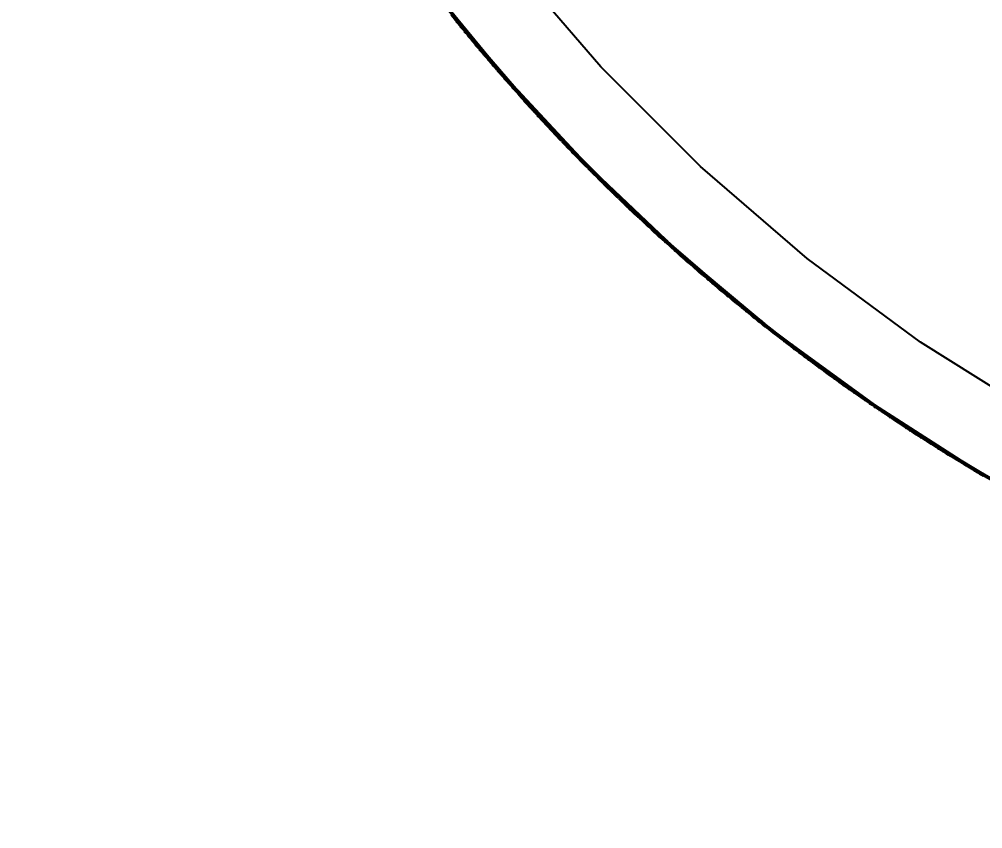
# Model space of a CAD drawing. Header units: millimetres. Extents: x 0 to 420, y 0 to 297.
# Drawn here: x 189.5 to 191.955, y 261.795 to 263.856 of the extents above; entities that cross this region are included whole.
import ezdxf

# ---------------------------------------------------------------- set-up
doc = ezdxf.new("R2010")
doc.units = ezdxf.units.MM
doc.linetypes.add('DASHED', pattern=[1.524, 1.27, -0.254])
for name, color, linetype, lineweight in [('DIM', 3, 'CONTINUOUS', 18), ('HIDDEN', 8, 'DASHED', 25), ('VISIBLE', 7, 'CONTINUOUS', 50)]:
    doc.layers.add(name, color=color, linetype=linetype, lineweight=lineweight)
doc.styles.add('CJK', font='NotoSansCJK-Regular.ttc')
doc.dimstyles.new('GB', dxfattribs={"dimtxt": 2.8, "dimasz": 2.2, "dimexe": 1.5, "dimexo": 1, "dimgap": 0.6, "dimtad": 1, "dimlfac": 100, "dimzin": 12, "dimdsep": 46, "dimtxsty": 'CJK', "dimcen": 2.5, "dimazin": 3, "dimtfac": 0.5, "dimtmove": 2, "dimatfit": 3})

msp = doc.modelspace()

# ---------------------------------------------------------------- linework, layer by layer
at = {"layer": 'HIDDEN'}
for points in [[(190.61345, 263.85441), (190.42242, 264.10632)], [(190.61673, 263.85035), (190.42544, 264.10207)], [(190.61366, 263.85425), (190.42742, 264.09963)], [(190.62061, 263.84559), (190.429, 264.09707)], [(190.62449, 263.84081), (190.43258, 264.09206)], [(190.62402, 263.84149), (190.43694, 264.08631)], [(190.63169, 263.83201), (190.43921, 264.08282)], [(190.63433, 263.82889), (190.44276, 264.07787)], [(190.63559, 263.82725), (190.4428, 264.07782)], [(190.64281, 263.81847), (190.44945, 264.06861)], [(190.64485, 263.8161), (190.45237, 264.06458)], [(190.64672, 263.81373), (190.45305, 264.06362)], [(190.6177, 263.84957), (190.45448, 264.0635)], [(190.62806, 263.83684), (190.45914, 264.05676)], [(190.65398, 263.80498), (190.45974, 264.05444)], [(190.65524, 263.80356), (190.46203, 264.0513)], [(190.65791, 263.80025), (190.46337, 264.04947)], [(190.63835, 263.82429), (190.46388, 264.04989)], [(190.64894, 263.81145), (190.46848, 264.04322)], [(190.6652, 263.79152), (190.47009, 264.0403)], [(190.66571, 263.791), (190.47172, 264.03808)], [(190.65932, 263.79895), (190.47319, 264.03639)], [(190.66914, 263.78681), (190.47373, 264.03534)], [(190.67309, 263.78211), (190.47737, 264.0304)], [(190.67645, 263.77812), (190.48047, 264.0262)], [(190.67629, 263.77841), (190.48146, 264.02488)], [(190.67379, 263.78138), (190.48296, 264.02318)], [(190.68041, 263.77343), (190.48413, 264.02127)], [(190.68439, 263.76873), (190.4878, 264.01633)], [(190.68436, 263.76886), (190.49271, 264.01007)], [(190.69175, 263.76006), (190.4946, 264.00722)], [(190.69574, 263.75537), (190.49828, 264.00229)], [(190.69492, 263.75642), (190.50254, 263.99694)], [(190.70312, 263.74673), (190.5051, 263.9932)], [(190.63799, 263.8266), (190.50596, 263.99417)], [(190.98135, 263.73516), (190.74721, 264.00724)], [(190.98135, 263.73516), (190.74721, 264.00724)], [(190.7057, 263.74382), (190.50855, 263.98863)], [(190.70712, 263.74206), (190.5088, 263.98829)], [(190.67794, 263.77675), (190.51066, 263.98762)], [(190.68849, 263.76429), (190.51547, 263.98093)], [(190.71454, 263.73346), (190.51567, 263.97923)], [(190.71631, 263.7315), (190.51846, 263.97554)], [(190.71856, 263.7288), (190.51939, 263.97432)], [(190.69905, 263.75188), (190.52031, 263.97419)], [(190.70987, 263.73926), (190.52504, 263.96761)], [(190.72601, 263.72021), (190.52628, 263.96528)], [(190.72706, 263.71909), (190.5284, 263.9625)], [(190.72046, 263.727), (190.52991, 263.96084)], [(190.73004, 263.71557), (190.53, 263.96039)], [(190.73408, 263.71094), (190.53374, 263.95552)], [(190.73751, 263.70701), (190.53692, 263.95138)], [(190.73783, 263.70676), (190.53839, 263.94949)], [(190.73529, 263.70966), (190.53992, 263.94781)], [(190.74157, 263.7024), (190.54067, 263.94652)], [(190.74563, 263.69778), (190.54443, 263.94165)], [(190.74907, 263.69386), (190.54763, 263.93752)], [(190.74605, 263.69739), (190.54992, 263.93488)], [(190.75315, 263.68925), (190.5514, 263.93266)], [(190.75722, 263.68464), (190.55517, 263.92781)], [(190.75689, 263.6851), (190.55999, 263.92194)], [(190.76476, 263.67614), (190.56216, 263.91885)], [(190.76886, 263.67154), (190.56596, 263.91401)], [(190.80939, 263.62666), (190.56993, 263.90895)], [(190.76789, 263.67272), (190.5701, 263.90905)], [(190.77644, 263.66308), (190.57299, 263.90508)], [(190.73954, 263.70509), (190.57359, 263.90636)], [(190.77875, 263.66059), (190.57631, 263.90086)], [(190.78054, 263.65849), (190.5768, 263.90024)], [(190.75027, 263.69288), (190.57857, 263.89974)], [(190.76112, 263.68062), (190.58352, 263.89317)], [(190.78815, 263.65004), (190.58386, 263.89133)], [(190.78975, 263.64836), (190.58649, 263.88801)], [(190.79227, 263.64548), (190.58767, 263.88651)], [(190.77213, 263.66826), (190.58841, 263.88667)], [(190.83474, 263.59913), (190.59084, 263.88254)], [(190.59084, 263.88254), (190.83374, 263.6003)], [(190.59084, 263.88254), (190.83474, 263.59913)], [(190.78295, 263.65619), (190.59343, 263.88)], [(190.7999, 263.63707), (190.59476, 263.87764)], [(190.80073, 263.63626), (190.59673, 263.87518)], [(190.79408, 263.64385), (190.59829, 263.87354)], [(190.80404, 263.63252), (190.59861, 263.87284)], [(190.80818, 263.62798), (190.60245, 263.86805)], [(190.81171, 263.62413), (190.60573, 263.86397)], [(190.8117, 263.62422), (190.60699, 263.8624)], [(190.80909, 263.62708), (190.60854, 263.86079)], [(190.81586, 263.61959), (190.60959, 263.85919)], [(190.82002, 263.61506), (190.61345, 263.85441)], [(190.82355, 263.61123), (190.61673, 263.85035)], [(190.82022, 263.61494), (190.61885, 263.84805)], [(190.82772, 263.60671), (190.62061, 263.84559)], [(190.8319, 263.60219), (190.62449, 263.84081)], [(190.83141, 263.60282), (190.6292, 263.83535)], [(190.83964, 263.59387), (190.63169, 263.83201)], [(190.84383, 263.58936), (190.63559, 263.82725)], [(190.84248, 263.59091), (190.63958, 263.82269)], [(190.8516, 263.58106), (190.64281, 263.81847)], [(190.8134, 263.62265), (190.64313, 263.82007)], [(190.85579, 263.57657), (190.64672, 263.81373)], [(190.82454, 263.61053), (190.64819, 263.81366)], [(190.85376, 263.57883), (190.65007, 263.81)], [(190.83573, 263.59844), (190.65324, 263.80725)], [(190.86359, 263.5683), (190.65398, 263.80498)], [(190.86781, 263.56384), (190.65791, 263.80025)], [(190.84677, 263.58658), (190.65841, 263.80068)], [(190.86494, 263.56697), (190.66055, 263.79739)], [(190.85816, 263.57443), (190.66343, 263.79432)], [(190.87564, 263.55558), (190.6652, 263.79152)], [(190.86933, 263.5626), (190.66854, 263.78783)], [(190.77175, 263.67047), (190.6686, 263.79088)], [(190.87987, 263.55113), (190.66914, 263.78681)], [(190.87616, 263.55512), (190.66979, 263.78624)], [(190.88411, 263.54668), (190.67309, 263.78211)], [(190.88771, 263.54291), (190.67645, 263.77812)], [(190.88484, 263.54601), (190.67911, 263.77527)], [(190.88754, 263.54319), (190.68034, 263.77371)], [(190.89197, 263.53848), (190.68041, 263.77343)], [(190.89623, 263.53404), (190.68439, 263.76873)], [(190.89622, 263.53415), (190.68968, 263.76279)], [(190.90413, 263.52586), (190.69175, 263.76006)], [(190.9084, 263.52143), (190.69574, 263.75537)], [(190.90753, 263.52242), (190.70031, 263.75031)], [(190.84629, 263.58884), (190.70391, 263.74776)], [(190.91632, 263.51328), (190.70312, 263.74673)], [(190.9206, 263.50887), (190.70712, 263.74206)], [(190.88926, 263.54166), (190.70904, 263.7415)], [(190.91907, 263.51054), (190.71102, 263.73784)], [(190.90062, 263.52985), (190.71424, 263.73515)], [(190.92855, 263.50075), (190.71454, 263.73346)], [(190.93286, 263.49635), (190.71856, 263.7288)], [(190.91192, 263.51816), (190.71952, 263.7287)], [(190.93044, 263.49891), (190.72172, 263.72545)], [(191.23517, 263.48134), (190.98135, 263.73516)], [(191.23517, 263.48134), (190.98135, 263.73516)], [(190.92353, 263.50624), (190.72465, 263.72243)], [(190.94084, 263.48825), (190.72601, 263.72021)], [(190.93489, 263.49465), (190.72991, 263.71601)], [(190.94515, 263.48388), (190.73004, 263.71557)], [(190.94192, 263.48723), (190.73116, 263.71448)], [(190.94947, 263.47951), (190.73408, 263.71094)], [(190.95315, 263.47581), (190.73751, 263.70701)], [(190.95076, 263.47831), (190.74073, 263.70364)], [(190.95749, 263.47146), (190.74157, 263.7024)], [(190.95348, 263.47557), (190.742, 263.7021)], [(190.96183, 263.4671), (190.74563, 263.69778)], [(190.96552, 263.46341), (190.74907, 263.69386)], [(190.96231, 263.46671), (190.75153, 263.69137)], [(190.96988, 263.45907), (190.75315, 263.68925)], [(190.97424, 263.45472), (190.75722, 263.68464)], [(190.97386, 263.45519), (190.7624, 263.67909)], [(190.9823, 263.44672), (190.76476, 263.67614)], [(190.98667, 263.44239), (190.76886, 263.67154)], [(190.98564, 263.4435), (190.77331, 263.66686)], [(190.99477, 263.43442), (190.77644, 263.66308)], [(190.95528, 263.47403), (190.77697, 263.66438)], [(190.99916, 263.4301), (190.78054, 263.65849)], [(190.9668, 263.46249), (190.78233, 263.65812)], [(190.99724, 263.43208), (190.78423, 263.65468)], [(190.97836, 263.45098), (190.78772, 263.65183)], [(191.00729, 263.42215), (190.78815, 263.65004)], [(191.01168, 263.41786), (190.79227, 263.64548)], [(190.99016, 263.43931), (190.793, 263.64567)], [(191.00896, 263.4206), (190.79533, 263.6424)], [(191.00172, 263.42794), (190.79842, 263.63935)], [(191.01983, 263.40994), (190.7999, 263.63707)], [(191.01359, 263.41636), (190.80369, 263.6332)], [(191.02425, 263.40567), (190.80404, 263.63252)], [(191.02071, 263.40919), (190.80498, 263.63169)], [(191.02867, 263.4014), (190.80818, 263.62798)], [(191.06907, 263.36286), (190.80939, 263.62666)], [(191.03243, 263.39778), (190.81171, 263.62413)], [(191.02966, 263.40053), (190.81471, 263.62114)], [(191.03687, 263.39352), (190.81586, 263.61959)], [(191.03241, 263.39789), (190.81609, 263.61954)], [(191.0413, 263.38926), (190.82002, 263.61506)], [(191.04507, 263.38565), (190.82355, 263.61123)], [(191.04149, 263.38917), (190.82581, 263.60907)], [(191.04952, 263.38141), (190.82772, 263.60671)], [(191.05397, 263.37716), (190.8319, 263.60219)], [(191.09914, 263.33473), (190.83474, 263.59913)], [(190.83474, 263.59913), (191.09914, 263.33473)], [(191.05346, 263.37775), (190.83695, 263.59704)], [(190.83779, 263.59608), (191.0961, 263.33777)], [(191.06222, 263.36934), (190.83964, 263.59387)], [(191.06669, 263.36511), (190.84383, 263.58936)], [(191.06525, 263.36656), (190.8481, 263.58507)], [(191.07497, 263.35731), (190.8516, 263.58106)], [(191.03424, 263.39639), (190.85182, 263.58268)], [(191.07944, 263.3531), (190.85579, 263.57657)], [(191.04607, 263.38505), (190.85731, 263.57655)], [(191.07725, 263.35525), (190.85939, 263.57304)], [(191.05805, 263.37364), (190.86273, 263.57049)], [(191.08774, 263.34534), (190.86359, 263.5683)], [(191.09223, 263.34115), (190.86781, 263.56384)], [(191.06981, 263.36251), (190.86831, 263.56426)], [(191.08917, 263.3441), (190.87065, 263.56111)], [(191.08193, 263.35112), (190.87371, 263.55824)], [(191.10056, 263.33341), (190.87564, 263.55558)], [(190.98962, 263.44152), (190.8791, 263.55512)], [(191.09385, 263.33999), (190.8792, 263.55211)], [(191.10508, 263.32924), (190.87987, 263.55113)], [(191.1011, 263.333), (190.88058, 263.55057)], [(191.10959, 263.32506), (190.88411, 263.54668)], [(191.11342, 263.32152), (190.88771, 263.54291)], [(191.11034, 263.32445), (190.89054, 263.54025)], [(191.11324, 263.32179), (190.89187, 263.53878)], [(191.11795, 263.31737), (190.89197, 263.53848)], [(191.12248, 263.31321), (190.89623, 263.53404)], [(191.12249, 263.3133), (190.90189, 263.52845)], [(191.13088, 263.30554), (190.90413, 263.52586)], [(191.13543, 263.3014), (190.9084, 263.52143)], [(191.13451, 263.30231), (190.91327, 263.51668)], [(191.14384, 263.29376), (190.91632, 263.51328)], [(191.06921, 263.36472), (190.91703, 263.51436)], [(191.1484, 263.28963), (190.9206, 263.50887)], [(191.11502, 263.32041), (190.92259, 263.50839)], [(191.14675, 263.29121), (190.92477, 263.50489)], [(191.12715, 263.30928), (190.92816, 263.5024)], [(191.15684, 263.28203), (190.92855, 263.50075)], [(191.16142, 263.27792), (190.93286, 263.49635)], [(191.13914, 263.29836), (190.93385, 263.49629)], [(191.15885, 263.28031), (190.93624, 263.49318)], [(191.15148, 263.28719), (190.93936, 263.49037)], [(191.16989, 263.27033), (190.94084, 263.48825)], [(191.16358, 263.27632), (190.945, 263.48431)], [(191.17448, 263.26624), (190.94515, 263.48388)], [(191.17101, 263.26941), (190.94637, 263.48283)], [(191.17907, 263.26216), (190.94947, 263.47951)], [(191.50725, 263.2472), (191.23517, 263.48134)], [(191.50725, 263.2472), (191.23517, 263.48134)], [(191.18297, 263.25869), (190.95315, 263.47581)], [(191.18042, 263.26105), (190.95656, 263.47266)], [(191.18757, 263.25463), (190.95749, 263.47146)], [(191.18332, 263.25848), (190.95793, 263.4712)], [(191.19218, 263.25055), (190.96183, 263.4671)], [(191.19609, 263.2471), (190.96552, 263.46341)], [(191.19271, 263.25017), (190.96812, 263.46109)], [(191.20072, 263.24304), (190.96988, 263.45907)], [(191.20535, 263.23898), (190.97424, 263.45472)], [(191.20494, 263.23942), (190.97975, 263.44951)], [(191.2139, 263.2315), (190.9823, 263.44672)], [(191.21853, 263.22746), (190.98667, 263.44239)], [(191.21743, 263.22851), (190.99142, 263.43799)], [(191.22712, 263.22002), (190.99477, 263.43442)], [(191.18518, 263.25708), (190.99524, 263.43574)], [(191.23177, 263.21599), (190.99916, 263.4301)], [(191.19746, 263.24624), (191.00096, 263.42986)], [(191.22973, 263.21784), (191.00309, 263.42652)], [(191.20968, 263.23552), (191.00676, 263.42389)], [(191.24039, 263.20857), (191.00729, 263.42215)], [(191.24505, 263.20456), (191.01168, 263.41786)], [(191.22222, 263.2246), (191.01241, 263.41809)], [(191.24213, 263.20715), (191.01496, 263.41495)], [(191.23449, 263.21397), (191.0182, 263.41214)], [(191.25368, 263.19718), (191.01983, 263.40994)], [(191.24704, 263.20319), (191.02385, 263.40633)], [(191.25835, 263.1932), (191.02425, 263.40567)], [(191.2546, 263.19648), (191.02524, 263.4049)], [(191.26304, 263.18921), (191.02867, 263.4014)], [(191.26702, 263.18583), (191.03243, 263.39778)], [(191.26412, 263.18838), (191.03562, 263.39499)], [(191.27172, 263.18186), (191.03687, 263.39352)], [(191.26699, 263.18594), (191.03711, 263.39346)], [(191.27642, 263.17789), (191.0413, 263.38926)], [(191.2804, 263.17452), (191.04507, 263.38565)], [(191.27659, 263.17783), (191.04746, 263.38364)], [(191.28511, 263.17057), (191.04952, 263.38141)], [(191.28982, 263.16661), (191.05397, 263.37716)], [(191.28928, 263.16716), (191.05934, 263.37234)], [(191.29855, 263.15933), (191.06222, 263.36934)], [(191.30328, 263.15539), (191.06669, 263.36511)], [(191.34756, 263.119), (191.06907, 263.36286)], [(191.30175, 263.15674), (191.07122, 263.3611)], [(191.31203, 263.14813), (191.07497, 263.35731)], [(191.26894, 263.18454), (191.07509, 263.35894)], [(191.31676, 263.14422), (191.07944, 263.3531)], [(191.28141, 263.17401), (191.081, 263.35313)], [(191.31441, 263.14624), (191.08328, 263.34978)], [(191.29413, 263.16335), (191.08678, 263.34745)], [(191.32553, 263.13699), (191.08774, 263.34534)], [(191.33028, 263.1331), (191.09223, 263.34115)], [(191.30657, 263.15298), (191.09273, 263.34159)], [(191.32703, 263.13585), (191.09527, 263.33859)], [(191.31937, 263.14239), (191.0985, 263.33592)], [(191.38255, 263.09084), (191.09914, 263.33473)], [(191.09914, 263.33473), (191.38255, 263.09084)], [(191.09942, 263.33449), (191.37981, 263.0932)], [(191.33908, 263.1259), (191.10056, 263.33341)], [(191.2215, 263.2268), (191.1041, 263.33313)], [(191.33199, 263.13203), (191.10435, 263.33017)], [(191.34385, 263.12202), (191.10508, 263.32924)], [(191.33963, 263.12553), (191.10584, 263.3287)], [(191.34862, 263.11814), (191.10959, 263.32506)], [(191.35267, 263.11485), (191.11342, 263.32152)], [(191.34939, 263.11759), (191.1164, 263.31905)], [(191.35249, 263.11508), (191.11781, 263.31768)], [(191.35745, 263.11099), (191.11795, 263.31737)], [(191.36224, 263.10712), (191.12248, 263.31321)], [(191.36225, 263.10719), (191.12848, 263.30799)], [(191.3711, 263.1), (191.13088, 263.30554)], [(191.3759, 263.09615), (191.13543, 263.3014)], [(191.37494, 263.097), (191.14057, 263.29698)], [(191.38479, 263.08906), (191.14384, 263.29376)], [(191.30586, 263.15513), (191.14449, 263.29488)], [(191.38959, 263.08523), (191.1484, 263.28963)], [(191.3543, 263.11386), (191.15045, 263.28924)], [(191.38782, 263.08672), (191.15282, 263.2859)], [(191.36716, 263.10348), (191.15636, 263.28364)], [(191.3985, 263.07817), (191.15684, 263.28203)], [(191.40332, 263.07436), (191.16142, 263.27792)], [(191.37981, 263.09335), (191.16244, 263.27789)], [(191.40061, 263.07658), (191.16502, 263.27495)], [(191.39282, 263.08299), (191.16831, 263.27233)], [(191.41226, 263.06733), (191.16989, 263.27033)], [(191.40561, 263.07288), (191.17429, 263.26667)], [(191.4171, 263.06354), (191.17448, 263.26624)], [(191.41342, 263.0665), (191.17578, 263.26525)], [(191.42194, 263.05975), (191.17907, 263.26216)], [(191.42605, 263.05654), (191.18297, 263.25869)], [(191.42334, 263.05874), (191.18656, 263.25578)], [(191.4309, 263.05277), (191.18757, 263.25463)], [(191.42642, 263.05634), (191.18801, 263.25441)], [(191.43576, 263.04899), (191.19218, 263.25055)], [(191.43988, 263.0458), (191.19609, 263.2471)], [(191.43634, 263.04863), (191.19884, 263.24495)], [(191.44475, 263.04204), (191.20072, 263.24304)], [(191.44963, 263.03828), (191.20535, 263.23898)], [(191.44921, 263.03868), (191.21116, 263.23414)], [(191.79606, 263.03405), (191.50725, 263.2472)], [(191.79606, 263.03405), (191.50725, 263.2472)], [(191.45864, 263.03135), (191.2139, 263.2315)], [(191.46352, 263.02761), (191.21853, 263.22746)], [(191.46234, 263.0286), (191.22357, 263.22335)], [(191.47256, 263.02073), (191.22712, 263.22002)], [(191.42833, 263.05509), (191.22752, 263.22135)], [(191.47745, 263.01701), (191.23177, 263.21599)], [(191.44132, 263.04501), (191.23357, 263.21587)], [(191.47529, 263.01872), (191.23595, 263.21264)], [(191.45416, 263.03511), (191.23977, 263.21026)], [(191.48652, 263.01014), (191.24039, 263.20857)], [(191.49142, 263.00644), (191.24505, 263.20456)], [(191.46738, 263.02499), (191.24576, 263.20483)], [(191.48831, 263.00886), (191.24852, 263.20184)], [(191.48033, 263.01514), (191.25189, 263.19928)], [(191.5005, 262.99961), (191.25368, 263.19718)], [(191.49349, 263.0052), (191.25791, 263.19383)], [(191.50542, 262.99593), (191.25835, 263.1932)], [(191.50148, 262.99897), (191.25938, 263.1925)], [(191.51035, 262.99225), (191.26304, 263.18921)], [(191.51454, 262.98914), (191.26702, 263.18583)], [(191.51151, 262.99147), (191.27037, 263.18325)], [(191.51948, 262.98547), (191.27172, 263.18186)], [(191.5145, 262.98924), (191.27197, 263.18182)], [(191.52442, 262.9818), (191.27642, 263.17789)], [(191.52861, 262.97869), (191.2804, 263.17452)], [(191.52459, 262.98175), (191.28291, 263.17267)], [(191.53356, 262.97504), (191.28511, 263.17057)], [(191.53851, 262.97139), (191.28982, 263.16661)], [(191.53793, 262.9719), (191.29549, 263.16214)], [(191.54768, 262.96468), (191.29855, 263.15933)], [(191.55264, 262.96105), (191.30328, 263.15539)], [(191.55104, 262.9623), (191.30807, 263.15166)], [(191.56184, 262.95436), (191.31203, 263.14813)], [(191.51655, 262.98795), (191.31207, 263.14975)], [(191.56681, 262.95075), (191.31676, 263.14422)], [(191.52963, 262.97826), (191.31836, 263.1443)], [(191.5643, 262.95264), (191.32083, 263.14111)], [(191.54302, 262.9684), (191.32447, 263.13901)], [(191.57601, 262.94409), (191.32553, 263.13699)], [(191.581, 262.94051), (191.33028, 263.1331)], [(191.55611, 262.95883), (191.33077, 263.13356)], [(191.57759, 262.94304), (191.3335, 263.13071)], [(191.56952, 262.9491), (191.33688, 263.12826)], [(191.59024, 262.93388), (191.33908, 263.1259)], [(191.46648, 263.02717), (191.3427, 263.12578)], [(191.5828, 262.93953), (191.34306, 263.12291)], [(191.59525, 262.9303), (191.34385, 263.12202)], [(191.59081, 262.93355), (191.34467, 263.12152)], [(191.64333, 262.8964), (191.34756, 263.119)], [(191.60026, 262.92673), (191.34862, 263.11814)], [(191.6045, 262.9237), (191.35267, 263.11485)], [(191.60103, 262.92626), (191.3558, 263.11257)], [(191.60432, 262.92392), (191.35728, 263.11129)], [(191.60952, 262.92015), (191.35745, 263.11099)], [(191.61454, 262.91659), (191.36224, 263.10712)], [(191.61456, 262.91666), (191.36856, 263.10229)], [(191.62384, 262.91005), (191.3711, 263.1)], [(191.62887, 262.90651), (191.3759, 263.09615)], [(191.62787, 262.90729), (191.38132, 263.09207)], [(191.6834, 262.8688), (191.38255, 263.09084)], [(191.38255, 263.09084), (191.6834, 262.8688)], [(191.38419, 263.08963), (191.68295, 262.86914)], [(191.63819, 262.89999), (191.38479, 263.08906)], [(191.55528, 262.96091), (191.38536, 263.09022)], [(191.64322, 262.89648), (191.38959, 263.08523)], [(191.60616, 262.92284), (191.39171, 263.08493)], [(191.64133, 262.89787), (191.39427, 263.08177)], [(191.6197, 262.91327), (191.39795, 263.07973)], [(191.65255, 262.89), (191.3985, 263.07817)], [(191.65761, 262.8865), (191.40332, 263.07436)], [(191.63296, 262.90395), (191.40436, 263.07438)], [(191.65477, 262.88855), (191.40714, 263.0716)], [(191.64658, 262.89445), (191.41058, 263.0692)], [(191.66697, 262.88005), (191.41226, 263.06733)], [(191.66001, 262.88515), (191.41688, 263.06395)], [(191.67204, 262.87657), (191.4171, 263.06354)], [(191.66816, 262.8793), (191.41849, 263.06261)], [(191.67711, 262.87309), (191.42194, 263.05975)], [(191.68142, 262.87015), (191.42605, 263.05654)], [(191.67855, 262.87219), (191.4298, 263.05386)], [(191.6865, 262.86669), (191.4309, 263.05277)], [(191.68182, 262.86996), (191.43134, 263.05259)], [(191.69159, 262.86323), (191.43576, 263.04899)], [(191.6959, 262.86031), (191.43988, 263.0458)], [(191.69221, 262.86289), (191.44276, 263.04382)], [(191.701, 262.85686), (191.44475, 263.04204)], [(191.7061, 262.85341), (191.44963, 263.03828)], [(191.70567, 262.85378), (191.45572, 263.03383)], [(191.71554, 262.84707), (191.45864, 263.03135)], [(191.72064, 262.84365), (191.46352, 263.02761)], [(191.71938, 262.84457), (191.46882, 263.02382)], [(191.73009, 262.83735), (191.47256, 263.02073)], [(191.68375, 262.86887), (191.47289, 263.02207)], [(191.73521, 262.83395), (191.47745, 263.01701)], [(191.69741, 262.85959), (191.47925, 263.017)], [(191.73295, 262.83553), (191.48187, 263.0139)], [(191.71083, 262.85053), (191.48579, 263.01179)], [(192.1, 262.84307), (191.79606, 263.03405)], [(192.1, 262.84307), (191.79606, 263.03405)], [(191.7447, 262.82767), (191.48652, 263.01014)], [(191.74983, 262.82428), (191.49142, 263.00644)], [(191.72466, 262.84127), (191.49211, 263.00676)], [(191.74655, 262.82652), (191.49509, 263.00393)], [(191.73823, 262.83225), (191.49856, 263.00162)], [(191.75932, 262.81804), (191.5005, 262.99961)], [(191.75195, 262.82319), (191.50492, 262.99655)], [(191.76446, 262.81468), (191.50542, 262.99593)], [(191.76034, 262.81746), (191.50648, 262.99531)], [(191.76962, 262.81132), (191.51035, 262.99225)], [(191.77399, 262.80847), (191.51454, 262.98914)], [(191.77085, 262.8106), (191.51805, 262.98677)], [(191.77915, 262.80512), (191.51948, 262.98547)], [(191.77396, 262.80857), (191.51972, 262.98544)], [(191.78432, 262.80177), (191.52442, 262.9818)], [(191.78869, 262.79894), (191.52861, 262.97869)], [(191.78451, 262.80173), (191.53121, 262.97702)], [(191.79387, 262.79561), (191.53356, 262.97504)], [(191.79904, 262.79228), (191.53851, 262.97139)], [(191.79841, 262.79276), (191.54446, 262.96727)], [(191.80861, 262.78616), (191.54768, 262.96468)], [(191.81379, 262.78285), (191.55264, 262.96105)], [(191.81212, 262.78399), (191.55769, 262.95761)], [(191.7761, 262.8074), (191.56179, 262.95596)], [(191.82339, 262.77675), (191.56184, 262.95436)], [(191.82858, 262.77347), (191.56681, 262.95075)], [(191.78973, 262.79858), (191.56844, 262.9509)], [(191.82592, 262.77522), (191.5711, 262.94788)], [(191.80373, 262.78958), (191.57486, 262.94601)], [(191.83819, 262.7674), (191.57601, 262.94409)], [(191.8434, 262.76414), (191.581, 262.94051)], [(191.81743, 262.78084), (191.58146, 262.94099)], [(191.83983, 262.76646), (191.58439, 262.93832)], [(191.83138, 262.772), (191.58791, 262.93609)], [(191.85303, 262.75811), (191.59024, 262.93388)], [(191.72359, 262.84343), (191.59395, 262.93392)], [(191.84526, 262.76327), (191.5944, 262.93114)], [(191.85826, 262.75486), (191.59525, 262.9303)], [(191.85362, 262.75782), (191.59611, 262.92985)], [(191.86349, 262.75161), (191.60026, 262.92673)], [(191.86791, 262.74886), (191.6045, 262.9237)], [(191.86428, 262.75119), (191.60777, 262.92163)], [(191.86771, 262.74906), (191.60932, 262.92045)], [(191.87315, 262.74563), (191.60952, 262.92015)], [(191.87838, 262.74239), (191.61454, 262.91659)], [(191.8784, 262.74246), (191.62116, 262.91217)], [(191.88807, 262.73646), (191.62384, 262.91005)], [(191.89331, 262.73324), (191.62887, 262.90651)], [(191.89227, 262.73396), (191.63454, 262.90277)], [(191.90303, 262.72732), (191.63819, 262.89999)], [(191.81648, 262.78285), (191.63869, 262.90119)], [(191.90827, 262.72413), (191.64322, 262.89648)], [(191.95476, 262.6963), (191.64333, 262.8964)], [(191.8696, 262.74811), (191.64541, 262.89628)], [(191.90626, 262.72543), (191.64814, 262.8933)], [(191.88375, 262.7394), (191.65194, 262.8915)], [(191.918, 262.71825), (191.65255, 262.89)], [(191.92326, 262.71509), (191.65761, 262.8865)], [(191.89759, 262.73093), (191.65866, 262.88658)], [(191.9203, 262.71695), (191.66161, 262.88397)], [(191.91175, 262.72233), (191.6652, 262.8818)], [(191.93301, 262.70924), (191.66697, 262.88005)], [(191.92577, 262.71388), (191.6718, 262.87697)], [(191.9383, 262.70609), (191.67204, 262.87657)], [(191.93424, 262.70858), (191.67351, 262.87572)], [(191.94358, 262.70294), (191.67711, 262.87309)], [(191.94806, 262.70027), (191.68142, 262.87015)], [(192, 262.66987), (191.6834, 262.8688)], [(191.6834, 262.8688), (192, 262.66987)], [(191.68377, 262.86857), (191.99995, 262.6699)], [(191.94504, 262.70214), (191.68533, 262.86772)], [(191.95335, 262.69714), (191.6865, 262.86669)], [(191.94848, 262.7001), (191.68693, 262.86656)], [(191.95864, 262.694), (191.69159, 262.86323)], [(191.96314, 262.69136), (191.6959, 262.86031)], [(191.9593, 262.6937), (191.6989, 262.85851)], [(191.96844, 262.68825), (191.701, 262.85686)], [(191.97375, 262.68513), (191.7061, 262.85341)], [(191.97331, 262.68546), (191.71247, 262.84936)], [(191.98357, 262.6794), (191.71554, 262.84707)], [(191.98888, 262.6763), (191.72064, 262.84365)], [(191.98753, 262.67716), (191.7262, 262.84018)], [(191.99871, 262.67061), (191.73009, 262.83735)], [(191.95043, 262.69916), (191.73035, 262.8387)], [(192.00403, 262.66754), (191.73521, 262.83395)], [(191.9647, 262.69073), (191.737, 262.83406)], [(192.00167, 262.66898), (191.73986, 262.8311)], [(191.97867, 262.68254), (191.74386, 262.82927)], [(192.01389, 262.66188), (191.7447, 262.82767)], [(192.01923, 262.65882), (191.74983, 262.82428)], [(191.99304, 262.67418), (191.75048, 262.82465)], [(192.01579, 262.66086), (191.75365, 262.822)], [(192.00718, 262.66603), (191.75721, 262.81995)], [(192.0291, 262.65319), (191.75932, 262.81804)], [(192.02139, 262.65788), (191.76391, 262.81527)], [(192.03445, 262.65016), (191.76446, 262.81468)], [(192.03016, 262.65267), (191.76554, 262.81414)], [(192.0398, 262.64713), (191.76962, 262.81132)], [(192.04434, 262.64457), (191.77399, 262.80847)], [(192.04109, 262.64648), (191.77764, 262.80634)], [(192.04971, 262.64155), (191.77915, 262.80512)], [(192.04433, 262.64465), (191.77939, 262.80512)], [(192.05507, 262.63854), (191.78432, 262.80177)], [(192.05962, 262.63599), (191.78869, 262.79894)], [(192.05528, 262.63849), (191.79137, 262.79744)], [(192.065, 262.63299), (191.79387, 262.79561)], [(192.07036, 262.62999), (191.79904, 262.79228)], [(192.06969, 262.63044), (191.80526, 262.78853)], [(192.0803, 262.62449), (191.80861, 262.78616)], [(192.08568, 262.62152), (191.81379, 262.78285)], [(192.08395, 262.62255), (191.81908, 262.77972)], [(192.04654, 262.64362), (191.82326, 262.77834)], [(192.09565, 262.61604), (191.82339, 262.77675)], [(192.10104, 262.61308), (191.82858, 262.77347)], [(192.06068, 262.63569), (191.83023, 262.7737)], [(192.09824, 262.61468), (191.83307, 262.77086)], [(192.07522, 262.62759), (191.83695, 262.76923)], [(192.11101, 262.60764), (191.83819, 262.7674)], [(192.11641, 262.60471), (191.8434, 262.76414)], [(192.08947, 262.61972), (191.84382, 262.76466)], [(192.11271, 262.60679), (191.84692, 262.76216)], [(192.10391, 262.61181), (191.85058, 262.76016)], [(192.12641, 262.59931), (191.85303, 262.75811)], [(191.99178, 262.67629), (191.85683, 262.75833)], [(192.11834, 262.60396), (191.85736, 262.75565)], [(192.13183, 262.59639), (191.85826, 262.75486)], [(192.12703, 262.59904), (191.85914, 262.75446)], [(192.13725, 262.59348), (191.86349, 262.75161)], [(192.14185, 262.59101), (191.86791, 262.74886)], [(192.13808, 262.5931), (191.87129, 262.747)], [(192.1416, 262.59121), (191.87293, 262.74592)], [(192.14728, 262.58811), (191.87315, 262.74563)], [(192.1527, 262.58522), (191.87838, 262.74239)], [(192.1527, 262.5853), (191.88527, 262.73839)], [(192.16274, 262.5799), (191.88807, 262.73646)], [(192.16818, 262.57703), (191.89331, 262.73324)], [(192.16709, 262.57768), (191.89924, 262.72985)], [(192.17825, 262.57174), (191.90303, 262.72732)], [(192.08841, 262.62166), (191.90347, 262.72854)], [(192.18369, 262.56889), (191.90827, 262.72413)], [(192.14356, 262.59038), (191.91051, 262.72405)], [(192.18156, 262.57007), (191.91341, 262.72125)], [(192.15825, 262.58256), (191.91732, 262.71969)], [(192.19376, 262.56363), (191.918, 262.71825)], [(192.19921, 262.56081), (191.92326, 262.71509)], [(192.17262, 262.57498), (191.92431, 262.71523)], [(192.19615, 262.56247), (191.92744, 262.71281)], [(192.18725, 262.56731), (191.93115, 262.71087)], [(192.20932, 262.55559), (191.93301, 262.70924)], [(192.20181, 262.55975), (191.93802, 262.70647)], [(192.21479, 262.55277), (191.9383, 262.70609)], [(192.21059, 262.555), (191.93982, 262.70532)], [(192.22026, 262.54996), (191.94358, 262.70294)], [(192.2249, 262.54758), (191.94806, 262.70027)], [(192.22176, 262.54926), (191.95212, 262.69809)], [(192.23038, 262.54479), (191.95335, 262.69714)], [(192.22534, 262.54744), (191.95377, 262.69704)]]:
    msp.add_lwpolyline(points, dxfattribs=at)
at = {"layer": 'VISIBLE'}
for points in [[(190.73386, 263.71119), (190.53354, 263.95578)], [(190.6686, 263.79088), (190.60201, 263.86859)], [(190.61231, 263.85581), (190.60731, 263.86241)], [(190.64313, 263.82007), (190.61231, 263.85581)], [(190.61481, 263.85273), (190.61366, 263.85425)], [(190.61885, 263.84805), (190.61481, 263.85273)], [(190.62265, 263.84307), (190.6177, 263.84957)], [(190.64819, 263.81366), (190.62265, 263.84307)], [(190.62517, 263.84), (190.62402, 263.84149)], [(190.6292, 263.83535), (190.62517, 263.84)], [(190.63304, 263.83036), (190.62806, 263.83684)], [(190.65324, 263.80725), (190.63304, 263.83036)], [(190.63555, 263.82729), (190.63433, 263.82889)], [(190.63958, 263.82269), (190.63555, 263.82729)], [(190.6724, 263.78293), (190.63799, 263.8266)], [(190.64345, 263.81769), (190.63835, 263.82429)], [(190.65841, 263.80068), (190.64345, 263.81769)], [(190.64598, 263.81463), (190.64485, 263.8161)], [(190.65007, 263.81), (190.64598, 263.81463)], [(190.65392, 263.80506), (190.64894, 263.81145)], [(190.66343, 263.79432), (190.65392, 263.80506)], [(190.65646, 263.802), (190.65524, 263.80356)], [(190.66055, 263.79739), (190.65646, 263.802)], [(190.66442, 263.79245), (190.65932, 263.79895)], [(190.66854, 263.78783), (190.66442, 263.79245)], [(190.66696, 263.78941), (190.66571, 263.791)], [(190.66979, 263.78624), (190.66696, 263.78941)], [(190.70391, 263.74776), (190.6724, 263.78293)], [(190.67496, 263.7799), (190.67379, 263.78138)], [(190.67911, 263.77527), (190.67496, 263.7799)], [(190.67752, 263.77685), (190.67629, 263.77841)], [(190.68034, 263.77371), (190.67752, 263.77685)], [(190.68298, 263.77039), (190.67794, 263.77675)], [(190.70904, 263.7415), (190.68298, 263.77039)], [(190.68556, 263.76736), (190.68436, 263.76886)], [(190.68968, 263.76279), (190.68556, 263.76736)], [(190.69361, 263.75787), (190.68849, 263.76429)], [(190.71424, 263.73515), (190.69361, 263.75787)], [(190.69618, 263.75485), (190.69492, 263.75642)], [(190.70031, 263.75031), (190.69618, 263.75485)], [(190.70426, 263.7454), (190.69905, 263.75188)], [(190.71952, 263.7287), (190.70426, 263.7454)], [(190.70685, 263.74239), (190.7057, 263.74382)], [(190.71102, 263.73784), (190.70685, 263.74239)], [(190.71497, 263.73296), (190.70987, 263.73926)], [(190.72465, 263.72243), (190.71497, 263.73296)], [(190.71757, 263.72995), (190.71631, 263.7315)], [(190.72172, 263.72545), (190.71757, 263.72995)], [(190.7257, 263.72056), (190.72046, 263.727)], [(190.72991, 263.71601), (190.7257, 263.72056)], [(190.7283, 263.71757), (190.72706, 263.71909)], [(190.73116, 263.71448), (190.7283, 263.71757)], [(190.94925, 263.47974), (190.73386, 263.71119)], [(190.73648, 263.70821), (190.73529, 263.70966)], [(190.74073, 263.70364), (190.73648, 263.70821)], [(190.7391, 263.70521), (190.73783, 263.70676)], [(190.742, 263.7021), (190.7391, 263.70521)], [(190.74468, 263.69886), (190.73954, 263.70509)], [(190.77697, 263.66438), (190.74468, 263.69886)], [(190.74731, 263.69587), (190.74605, 263.69739)], [(190.75153, 263.69137), (190.74731, 263.69587)], [(190.75553, 263.68654), (190.75027, 263.69288)], [(190.78233, 263.65812), (190.75553, 263.68654)], [(190.75816, 263.68357), (190.75689, 263.6851)], [(190.7624, 263.67909), (190.75816, 263.68357)], [(190.76642, 263.67427), (190.76112, 263.68062)], [(190.78772, 263.65183), (190.76642, 263.67427)], [(190.76907, 263.67131), (190.76789, 263.67272)], [(190.77331, 263.66686), (190.76907, 263.67131)], [(190.80771, 263.6285), (190.77175, 263.67047)], [(190.77736, 263.66204), (190.77213, 263.66826)], [(190.793, 263.64567), (190.77736, 263.66204)], [(190.78002, 263.65908), (190.77875, 263.66059)], [(190.78423, 263.65468), (190.78002, 263.65908)], [(190.78833, 263.64984), (190.78295, 263.65619)], [(190.79842, 263.63935), (190.78833, 263.64984)], [(190.79099, 263.6469), (190.78975, 263.64836)], [(190.79533, 263.6424), (190.79099, 263.6469)], [(190.79934, 263.63769), (190.79408, 263.64385)], [(190.80369, 263.6332), (190.79934, 263.63769)], [(190.80202, 263.63475), (190.80073, 263.63626)], [(190.80498, 263.63169), (190.80202, 263.63475)], [(190.8791, 263.55512), (190.80771, 263.6285)], [(190.8104, 263.62556), (190.80909, 263.62708)], [(190.81471, 263.62114), (190.8104, 263.62556)], [(190.81307, 263.62263), (190.8117, 263.62422)], [(190.81609, 263.61954), (190.81307, 263.62263)], [(190.8188, 263.61639), (190.8134, 263.62265)], [(190.85182, 263.58268), (190.8188, 263.61639)], [(190.82149, 263.61348), (190.82022, 263.61494)], [(190.82581, 263.60907), (190.82149, 263.61348)], [(190.82992, 263.60433), (190.82454, 263.61053)], [(190.85731, 263.57655), (190.82992, 263.60433)], [(190.83263, 263.60142), (190.83141, 263.60282)], [(190.83695, 263.59704), (190.83263, 263.60142)], [(190.83374, 263.6003), (190.83474, 263.59913)], [(190.83474, 263.59913), (190.83779, 263.59608)], [(190.84109, 263.59231), (190.83573, 263.59844)], [(190.86273, 263.57049), (190.84109, 263.59231)], [(190.8438, 263.5894), (190.84248, 263.59091)], [(190.8481, 263.58507), (190.8438, 263.5894)], [(190.88338, 263.54745), (190.84629, 263.58884)], [(190.85228, 263.58031), (190.84677, 263.58658)], [(190.86831, 263.56426), (190.85228, 263.58031)], [(190.855, 263.57743), (190.85376, 263.57883)], [(190.85939, 263.57304), (190.855, 263.57743)], [(190.86352, 263.56837), (190.85816, 263.57443)], [(190.87371, 263.55824), (190.86352, 263.56837)], [(190.86626, 263.56548), (190.86494, 263.56697)], [(190.87065, 263.56111), (190.86626, 263.56548)], [(190.87481, 263.55646), (190.86933, 263.5626)], [(190.8792, 263.55211), (190.87481, 263.55646)], [(190.87753, 263.55358), (190.87616, 263.55512)], [(190.88058, 263.55057), (190.87753, 263.55358)], [(190.91703, 263.51436), (190.88338, 263.54745)], [(190.88612, 263.54459), (190.88484, 263.54601)], [(190.89054, 263.54025), (190.88612, 263.54459)], [(190.88887, 263.54172), (190.88754, 263.54319)], [(190.89187, 263.53878), (190.88887, 263.54172)], [(190.89473, 263.53561), (190.88926, 263.54166)], [(190.92259, 263.50839), (190.89473, 263.53561)], [(190.89749, 263.53275), (190.89622, 263.53415)], [(190.90189, 263.52845), (190.89749, 263.53275)], [(190.90612, 263.52379), (190.90062, 263.52985)], [(190.92816, 263.5024), (190.90612, 263.52379)], [(190.90888, 263.52094), (190.90753, 263.52242)], [(190.91327, 263.51668), (190.90888, 263.52094)], [(190.91754, 263.51201), (190.91192, 263.51816)], [(190.93385, 263.49629), (190.91754, 263.51201)], [(190.92032, 263.50918), (190.91907, 263.51054)], [(190.92477, 263.50489), (190.92032, 263.50918)], [(190.92901, 263.50028), (190.92353, 263.50624)], [(190.93936, 263.49037), (190.92901, 263.50028)], [(190.93179, 263.49744), (190.93044, 263.49891)], [(190.93624, 263.49318), (190.93179, 263.49744)], [(190.94051, 263.48858), (190.93489, 263.49465)], [(190.945, 263.48431), (190.94051, 263.48858)], [(190.94329, 263.48576), (190.94192, 263.48723)], [(190.94637, 263.48283), (190.94329, 263.48576)], [(191.17883, 263.26237), (190.94925, 263.47974)], [(190.95204, 263.47693), (190.95076, 263.47831)], [(190.95656, 263.47266), (190.95204, 263.47693)], [(190.95485, 263.47411), (190.95348, 263.47557)], [(190.95793, 263.4712), (190.95485, 263.47411)], [(190.96082, 263.46812), (190.95528, 263.47403)], [(190.99524, 263.43574), (190.96082, 263.46812)], [(190.96363, 263.4653), (190.96231, 263.46671)], [(190.96812, 263.46109), (190.96363, 263.4653)], [(190.97243, 263.45651), (190.9668, 263.46249)], [(191.00096, 263.42986), (190.97243, 263.45651)], [(190.97525, 263.45371), (190.97386, 263.45519)], [(190.97975, 263.44951), (190.97525, 263.45371)], [(190.98408, 263.44496), (190.97836, 263.45098)], [(191.00676, 263.42389), (190.98408, 263.44496)], [(190.9869, 263.44217), (190.98564, 263.4435)], [(190.99142, 263.43799), (190.9869, 263.44217)], [(191.02817, 263.40188), (190.98962, 263.44152)], [(190.99576, 263.43344), (190.99016, 263.43931)], [(191.01241, 263.41809), (190.99576, 263.43344)], [(190.9986, 263.43065), (190.99724, 263.43208)], [(191.00309, 263.42652), (190.9986, 263.43065)], [(191.00748, 263.42196), (191.00172, 263.42794)], [(191.0182, 263.41214), (191.00748, 263.42196)], [(191.01032, 263.41919), (191.00896, 263.4206)], [(191.01496, 263.41495), (191.01032, 263.41919)], [(191.01923, 263.41053), (191.01359, 263.41636)], [(191.02385, 263.40633), (191.01923, 263.41053)], [(191.02209, 263.40776), (191.02071, 263.40919)], [(191.02524, 263.4049), (191.02209, 263.40776)], [(191.1041, 263.33313), (191.02817, 263.40188)], [(191.03104, 263.39912), (191.02966, 263.40053)], [(191.03562, 263.39499), (191.03104, 263.39912)], [(191.03389, 263.39637), (191.03241, 263.39789)], [(191.03711, 263.39346), (191.03389, 263.39637)], [(191.04001, 263.3905), (191.03424, 263.39639)], [(191.07509, 263.35894), (191.04001, 263.3905)], [(191.04287, 263.38776), (191.04149, 263.38917)], [(191.04746, 263.38364), (191.04287, 263.38776)], [(191.05187, 263.37917), (191.04607, 263.38505)], [(191.081, 263.35313), (191.05187, 263.37917)], [(191.05475, 263.37644), (191.05346, 263.37775)], [(191.05934, 263.37234), (191.05475, 263.37644)], [(191.06377, 263.36787), (191.05805, 263.37364)], [(191.08678, 263.34745), (191.06377, 263.36787)], [(191.06666, 263.36514), (191.06525, 263.36656)], [(191.07122, 263.3611), (191.06666, 263.36514)], [(191.10881, 263.32578), (191.06921, 263.36472)], [(191.0757, 263.35661), (191.06981, 263.36251)], [(191.09273, 263.34159), (191.0757, 263.35661)], [(191.0786, 263.3539), (191.07725, 263.35525)], [(191.08328, 263.34978), (191.0786, 263.3539)], [(191.08767, 263.34541), (191.08193, 263.35112)], [(191.0985, 263.33592), (191.08767, 263.34541)], [(191.09058, 263.34269), (191.08917, 263.3441)], [(191.09527, 263.33859), (191.09058, 263.34269)], [(191.09969, 263.33423), (191.09385, 263.33999)], [(191.0961, 263.33777), (191.09914, 263.33473)], [(191.09914, 263.33473), (191.09942, 263.33449)], [(191.10435, 263.33017), (191.09969, 263.33423)], [(191.10259, 263.33153), (191.1011, 263.333)], [(191.10584, 263.3287), (191.10259, 263.33153)], [(191.14449, 263.29488), (191.10881, 263.32578)], [(191.11173, 263.3231), (191.11034, 263.32445)], [(191.1164, 263.31905), (191.11173, 263.3231)], [(191.11465, 263.32041), (191.11324, 263.32179)], [(191.11781, 263.31768), (191.11465, 263.32041)], [(191.12089, 263.31467), (191.11502, 263.32041)], [(191.15045, 263.28924), (191.12089, 263.31467)], [(191.12382, 263.312), (191.12249, 263.3133)], [(191.12848, 263.30799), (191.12382, 263.312)], [(191.133, 263.3036), (191.12715, 263.30928)], [(191.15636, 263.28364), (191.133, 263.3036)], [(191.13594, 263.30093), (191.13451, 263.30231)], [(191.14057, 263.29698), (191.13594, 263.30093)], [(191.14514, 263.29257), (191.13914, 263.29836)], [(191.16244, 263.27789), (191.14514, 263.29257)], [(191.14809, 263.28992), (191.14675, 263.29121)], [(191.15282, 263.2859), (191.14809, 263.28992)], [(191.15733, 263.28159), (191.15148, 263.28719)], [(191.16831, 263.27233), (191.15733, 263.28159)], [(191.16029, 263.27893), (191.15885, 263.28031)], [(191.16502, 263.27495), (191.16029, 263.27893)], [(191.16955, 263.27064), (191.16358, 263.27632)], [(191.17429, 263.26667), (191.16955, 263.27064)], [(191.1725, 263.268), (191.17101, 263.26941)], [(191.17578, 263.26525), (191.1725, 263.268)], [(191.42169, 263.05994), (191.17883, 263.26237)], [(191.1818, 263.25974), (191.18042, 263.26105)], [(191.18656, 263.25578), (191.1818, 263.25974)], [(191.18477, 263.25711), (191.18332, 263.25848)], [(191.18801, 263.25441), (191.18477, 263.25711)], [(191.19111, 263.2515), (191.18518, 263.25708)], [(191.22752, 263.22135), (191.19111, 263.2515)], [(191.1941, 263.24887), (191.19271, 263.25017)], [(191.19884, 263.24495), (191.1941, 263.24887)], [(191.20344, 263.24065), (191.19746, 263.24624)], [(191.23357, 263.21587), (191.20344, 263.24065)], [(191.20642, 263.23804), (191.20494, 263.23942)], [(191.21116, 263.23414), (191.20642, 263.23804)], [(191.21578, 263.22985), (191.20968, 263.23552)], [(191.23977, 263.21026), (191.21578, 263.22985)], [(191.21878, 263.22725), (191.21743, 263.22851)], [(191.22357, 263.22335), (191.21878, 263.22725)], [(191.26252, 263.18966), (191.2215, 263.2268)], [(191.22818, 263.2191), (191.22222, 263.2246)], [(191.24576, 263.20483), (191.22818, 263.2191)], [(191.23118, 263.2165), (191.22973, 263.21784)], [(191.23595, 263.21264), (191.23118, 263.2165)], [(191.2406, 263.20838), (191.23449, 263.21397)], [(191.25189, 263.19928), (191.2406, 263.20838)], [(191.2436, 263.2058), (191.24213, 263.20715)], [(191.24852, 263.20184), (191.2436, 263.2058)], [(191.25305, 263.19772), (191.24704, 263.20319)], [(191.25791, 263.19383), (191.25305, 263.19772)], [(191.25607, 263.19514), (191.2546, 263.19648)], [(191.25938, 263.1925), (191.25607, 263.19514)], [(191.3427, 263.12578), (191.26252, 263.18966)], [(191.26555, 263.18708), (191.26412, 263.18838)], [(191.27037, 263.18325), (191.26555, 263.18708)], [(191.26857, 263.18451), (191.26699, 263.18594)], [(191.27197, 263.18182), (191.26857, 263.18451)], [(191.27505, 263.17905), (191.26894, 263.18454)], [(191.31207, 263.14975), (191.27505, 263.17905)], [(191.27808, 263.17649), (191.27659, 263.17783)], [(191.28291, 263.17267), (191.27808, 263.17649)], [(191.2876, 263.16848), (191.28141, 263.17401)], [(191.31836, 263.1443), (191.2876, 263.16848)], [(191.29064, 263.16594), (191.28928, 263.16716)], [(191.29549, 263.16214), (191.29064, 263.16594)], [(191.30019, 263.15796), (191.29413, 263.16335)], [(191.32447, 263.13901), (191.30019, 263.15796)], [(191.30325, 263.15542), (191.30175, 263.15674)], [(191.30807, 263.15166), (191.30325, 263.15542)], [(191.3478, 263.1188), (191.30586, 263.15513)], [(191.31281, 263.14748), (191.30657, 263.15298)], [(191.33077, 263.13356), (191.31281, 263.14748)], [(191.31587, 263.14496), (191.31441, 263.14624)], [(191.32083, 263.14111), (191.31587, 263.14496)], [(191.32546, 263.13706), (191.31937, 263.14239)], [(191.33688, 263.12826), (191.32546, 263.13706)], [(191.32854, 263.13453), (191.32703, 263.13585)], [(191.3335, 263.13071), (191.32854, 263.13453)], [(191.33816, 263.12666), (191.33199, 263.13203)], [(191.34306, 263.12291), (191.33816, 263.12666)], [(191.34123, 263.12414), (191.33963, 263.12553)], [(191.34467, 263.12152), (191.34123, 263.12414)], [(191.38536, 263.09022), (191.3478, 263.1188)], [(191.35088, 263.1163), (191.34939, 263.11759)], [(191.3558, 263.11257), (191.35088, 263.1163)], [(191.35397, 263.11381), (191.35249, 263.11508)], [(191.35728, 263.11129), (191.35397, 263.11381)], [(191.36055, 263.10848), (191.3543, 263.11386)], [(191.39171, 263.08493), (191.36055, 263.10848)], [(191.36365, 263.10599), (191.36225, 263.10719)], [(191.36856, 263.10229), (191.36365, 263.10599)], [(191.37335, 263.0982), (191.36716, 263.10348)], [(191.39795, 263.07973), (191.37335, 263.0982)], [(191.37645, 263.09571), (191.37494, 263.097)], [(191.38132, 263.09207), (191.37645, 263.09571)], [(191.38616, 263.08795), (191.37981, 263.09335)], [(191.37981, 263.0932), (191.38255, 263.09084)], [(191.38255, 263.09084), (191.38419, 263.08963)], [(191.40436, 263.07438), (191.38616, 263.08795)], [(191.38927, 263.08549), (191.38782, 263.08672)], [(191.39427, 263.08177), (191.38927, 263.08549)], [(191.39901, 263.07777), (191.39282, 263.08299)], [(191.41058, 263.0692), (191.39901, 263.07777)], [(191.40213, 263.0753), (191.40061, 263.07658)], [(191.40714, 263.0716), (191.40213, 263.0753)], [(191.4119, 263.06761), (191.40561, 263.07288)], [(191.41688, 263.06395), (191.4119, 263.06761)], [(191.41502, 263.06516), (191.41342, 263.0665)], [(191.41849, 263.06261), (191.41502, 263.06516)], [(191.67686, 262.87327), (191.42169, 263.05994)], [(191.42482, 263.05751), (191.42334, 263.05874)], [(191.4298, 263.05386), (191.42482, 263.05751)], [(191.42795, 263.05506), (191.42642, 263.05634)], [(191.43134, 263.05259), (191.42795, 263.05506)], [(191.43463, 263.04986), (191.42833, 263.05509)], [(191.47289, 263.02207), (191.43463, 263.04986)], [(191.43778, 263.04744), (191.43634, 263.04863)], [(191.44276, 263.04382), (191.43778, 263.04744)], [(191.44762, 263.03982), (191.44132, 263.04501)], [(191.47925, 263.017), (191.44762, 263.03982)], [(191.45077, 263.0374), (191.44921, 263.03868)], [(191.45572, 263.03383), (191.45077, 263.0374)], [(191.46062, 263.02983), (191.45416, 263.03511)], [(191.48579, 263.01179), (191.46062, 263.02983)], [(191.46378, 263.02742), (191.46234, 263.0286)], [(191.46882, 263.02382), (191.46378, 263.02742)], [(191.50981, 262.99266), (191.46648, 263.02717)], [(191.47367, 263.01988), (191.46738, 263.02499)], [(191.49211, 263.00676), (191.47367, 263.01988)], [(191.47684, 263.01748), (191.47529, 263.01872)], [(191.48187, 263.0139), (191.47684, 263.01748)], [(191.48674, 263.00997), (191.48033, 263.01514)], [(191.49856, 263.00162), (191.48674, 263.00997)], [(191.48991, 263.00758), (191.48831, 263.00886)], [(191.49509, 263.00393), (191.48991, 263.00758)], [(191.49984, 263.00012), (191.49349, 263.0052)], [(191.50492, 262.99655), (191.49984, 263.00012)], [(191.50303, 262.99773), (191.50148, 262.99897)], [(191.50648, 262.99531), (191.50303, 262.99773)], [(191.59395, 262.93392), (191.50981, 262.99266)], [(191.513, 262.99029), (191.51151, 262.99147)], [(191.51805, 262.98677), (191.513, 262.99029)], [(191.51618, 262.98791), (191.5145, 262.98924)], [(191.51972, 262.98544), (191.51618, 262.98791)], [(191.52298, 262.98287), (191.51655, 262.98795)], [(191.56179, 262.95596), (191.52298, 262.98287)], [(191.52617, 262.9805), (191.52459, 262.98175)], [(191.53121, 262.97702), (191.52617, 262.9805)], [(191.53617, 262.97311), (191.52963, 262.97826)], [(191.56844, 262.9509), (191.53617, 262.97311)], [(191.53937, 262.97077), (191.53793, 262.9719)], [(191.54446, 262.96727), (191.53937, 262.97077)], [(191.5494, 262.96342), (191.54302, 262.9684)], [(191.57486, 262.94601), (191.5494, 262.96342)], [(191.55262, 262.96107), (191.55104, 262.9623)], [(191.55769, 262.95761), (191.55262, 262.96107)], [(191.5994, 262.92734), (191.55528, 262.96091)], [(191.56266, 262.95375), (191.55611, 262.95883)], [(191.58146, 262.94099), (191.56266, 262.95375)], [(191.56587, 262.95142), (191.5643, 262.95264)], [(191.5711, 262.94788), (191.56587, 262.95142)], [(191.57595, 262.94415), (191.56952, 262.9491)], [(191.58791, 262.93609), (191.57595, 262.94415)], [(191.57917, 262.94182), (191.57759, 262.94304)], [(191.58439, 262.93832), (191.57917, 262.94182)], [(191.58928, 262.93457), (191.5828, 262.93953)], [(191.5944, 262.93114), (191.58928, 262.93457)], [(191.5925, 262.93226), (191.59081, 262.93355)], [(191.59611, 262.92985), (191.5925, 262.93226)], [(191.63869, 262.90119), (191.5994, 262.92734)], [(191.60263, 262.92504), (191.60103, 262.92626)], [(191.60777, 262.92163), (191.60263, 262.92504)], [(191.60587, 262.92274), (191.60432, 262.92392)], [(191.60932, 262.92045), (191.60587, 262.92274)], [(191.61278, 262.91784), (191.60616, 262.92284)], [(191.64541, 262.89628), (191.61278, 262.91784)], [(191.61602, 262.91556), (191.61456, 262.91666)], [(191.62116, 262.91217), (191.61602, 262.91556)], [(191.62619, 262.90839), (191.6197, 262.91327)], [(191.65194, 262.8915), (191.62619, 262.90839)], [(191.62945, 262.90611), (191.62787, 262.90729)], [(191.63454, 262.90277), (191.62945, 262.90611)], [(191.63963, 262.89898), (191.63296, 262.90395)], [(191.65866, 262.88658), (191.63963, 262.89898)], [(191.64288, 262.89672), (191.64133, 262.89787)], [(191.64814, 262.8933), (191.64288, 262.89672)], [(191.65309, 262.88963), (191.64658, 262.89445)], [(191.6652, 262.8818), (191.65309, 262.88963)], [(191.65637, 262.88736), (191.65477, 262.88855)], [(191.66161, 262.88397), (191.65637, 262.88736)], [(191.6666, 262.88031), (191.66001, 262.88515)], [(191.6718, 262.87697), (191.6666, 262.88031)], [(191.66987, 262.87805), (191.66816, 262.8793)], [(191.67351, 262.87572), (191.66987, 262.87805)], [(191.94331, 262.7031), (191.67686, 262.87327)], [(191.68013, 262.87103), (191.67855, 262.87219)], [(191.68533, 262.86772), (191.68013, 262.87103)], [(191.68341, 262.8688), (191.68182, 262.86996)], [(191.68295, 262.86914), (191.6834, 262.8688)], [(191.6834, 262.8688), (191.68377, 262.86857)], [(191.68693, 262.86656), (191.68341, 262.8688)], [(191.69041, 262.86403), (191.68375, 262.86887)], [(191.73035, 262.8387), (191.69041, 262.86403)], [(191.6937, 262.8618), (191.69221, 262.86289)], [(191.6989, 262.85851), (191.6937, 262.8618)], [(191.70401, 262.85483), (191.69741, 262.85959)], [(191.737, 262.83406), (191.70401, 262.85483)], [(191.7073, 262.85261), (191.70567, 262.85378)], [(191.71247, 262.84936), (191.7073, 262.85261)], [(191.71762, 262.84567), (191.71083, 262.85053)], [(191.74386, 262.82927), (191.71762, 262.84567)], [(191.72092, 262.84347), (191.71938, 262.84457)], [(191.7262, 262.84018), (191.72092, 262.84347)], [(191.76905, 262.81169), (191.72359, 262.84343)], [(191.73126, 262.83657), (191.72466, 262.84127)], [(191.75048, 262.82465), (191.73126, 262.83657)], [(191.73457, 262.83437), (191.73295, 262.83553)], [(191.73986, 262.8311), (191.73457, 262.83437)], [(191.74494, 262.82751), (191.73823, 262.83225)], [(191.75721, 262.81995), (191.74494, 262.82751)], [(191.74825, 262.82532), (191.74655, 262.82652)], [(191.75365, 262.822), (191.74825, 262.82532)], [(191.75864, 262.8185), (191.75195, 262.82319)], [(191.76391, 262.81527), (191.75864, 262.8185)], [(191.76196, 262.81632), (191.76034, 262.81746)], [(191.76554, 262.81414), (191.76196, 262.81632)], [(191.85683, 262.75833), (191.76905, 262.81169)], [(191.77238, 262.80953), (191.77085, 262.8106)], [(191.77764, 262.80634), (191.77238, 262.80953)], [(191.77571, 262.80735), (191.77396, 262.80857)], [(191.77939, 262.80512), (191.77571, 262.80735)], [(191.78282, 262.80275), (191.7761, 262.8074)], [(191.82326, 262.77834), (191.78282, 262.80275)], [(191.78615, 262.80059), (191.78451, 262.80173)], [(191.79137, 262.79744), (191.78615, 262.80059)], [(191.7966, 262.79385), (191.78973, 262.79858)], [(191.83023, 262.7737), (191.7966, 262.79385)], [(191.79994, 262.79171), (191.79841, 262.79276)], [(191.80526, 262.78853), (191.79994, 262.79171)], [(191.81041, 262.78501), (191.80373, 262.78958)], [(191.83695, 262.76923), (191.81041, 262.78501)], [(191.81377, 262.78287), (191.81212, 262.78399)], [(191.81908, 262.77972), (191.81377, 262.78287)], [(191.86259, 262.75216), (191.81648, 262.78285)], [(191.82426, 262.7762), (191.81743, 262.78084)], [(191.84382, 262.76466), (191.82426, 262.7762)], [(191.82761, 262.77408), (191.82592, 262.77522)], [(191.83307, 262.77086), (191.82761, 262.77408)], [(191.83812, 262.76746), (191.83138, 262.772)], [(191.85058, 262.76016), (191.83812, 262.76746)], [(191.84149, 262.76534), (191.83983, 262.76646)], [(191.84692, 262.76216), (191.84149, 262.76534)], [(191.85204, 262.75874), (191.84526, 262.76327)], [(191.85736, 262.75565), (191.85204, 262.75874)], [(191.8554, 262.75663), (191.85362, 262.75782)], [(191.85914, 262.75446), (191.8554, 262.75663)], [(191.90347, 262.72854), (191.86259, 262.75216)], [(191.86597, 262.75007), (191.86428, 262.75119)], [(191.87129, 262.747), (191.86597, 262.75007)], [(191.86934, 262.74798), (191.86771, 262.74906)], [(191.87293, 262.74592), (191.86934, 262.74798)], [(191.87654, 262.74353), (191.8696, 262.74811)], [(191.91051, 262.72405), (191.87654, 262.74353)], [(191.87993, 262.74145), (191.8784, 262.74246)], [(191.88527, 262.73839), (191.87993, 262.74145)], [(191.89053, 262.73495), (191.88375, 262.7394)], [(191.91732, 262.71969), (191.89053, 262.73495)], [(191.89392, 262.73287), (191.89227, 262.73396)], [(191.89924, 262.72985), (191.89392, 262.73287)], [(191.90453, 262.7264), (191.89759, 262.73093)], [(191.92431, 262.71523), (191.90453, 262.7264)], [(191.90792, 262.72435), (191.90626, 262.72543)], [(191.91341, 262.72125), (191.90792, 262.72435)], [(191.91856, 262.71792), (191.91175, 262.72233)], [(191.93115, 262.71087), (191.91856, 262.71792)], [(191.92197, 262.71587), (191.9203, 262.71695)], [(191.92744, 262.71281), (191.92197, 262.71587)], [(191.93263, 262.70947), (191.92577, 262.71388)], [(191.93802, 262.70647), (191.93263, 262.70947)], [(191.93604, 262.70743), (191.93424, 262.70858)], [(191.93982, 262.70532), (191.93604, 262.70743)], [(192.21999, 262.5501), (191.94331, 262.7031)], [(191.94672, 262.70107), (191.94504, 262.70214)], [(191.95212, 262.69809), (191.94672, 262.70107)], [(191.95014, 262.69904), (191.94848, 262.7001)], [(191.95377, 262.69704), (191.95014, 262.69904)], [(191.95742, 262.69473), (191.95043, 262.69916)]]:
    msp.add_lwpolyline(points, dxfattribs=at)

# ---------------------------------------------------------------- dimensions: what is measured, and where the dimension line sits
at = {"layer": 'DIM'}
msp.add_linear_dim(base=(189.5, 254.99999), p1=(189.5, 261.99999), p2=(199.5, 261.99999), text='10', dimstyle='GB', dxfattribs=at).render()

doc.saveas('drawing.dxf')
